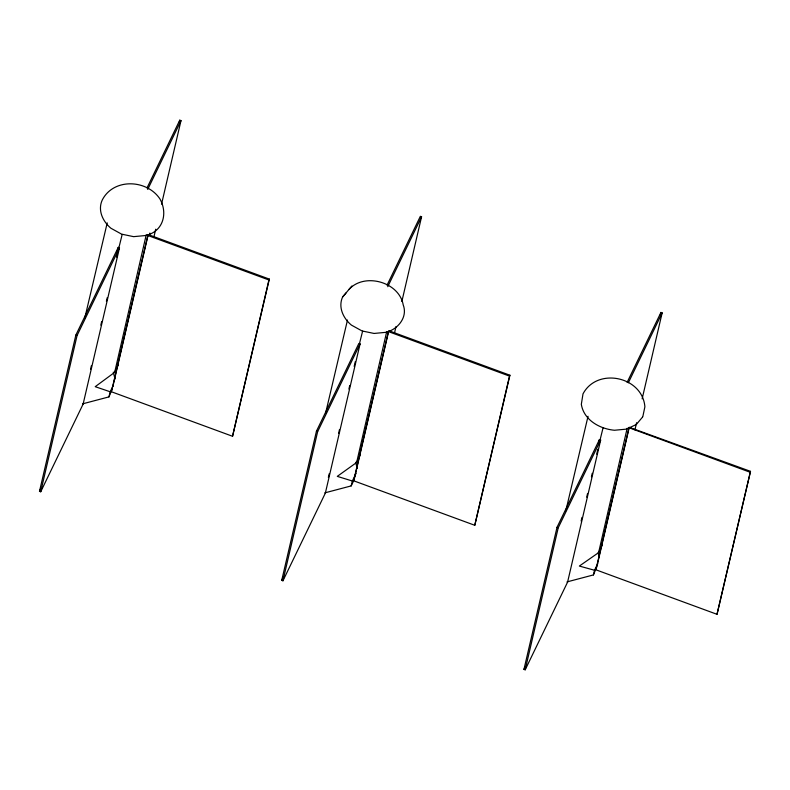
<?xml version="1.0" encoding="UTF-8"?>
<svg xmlns="http://www.w3.org/2000/svg" width="790" height="790" viewBox="0 0 790 790"><rect width="100%" height="100%" fill="white"/><g stroke="black" fill="none" stroke-linecap="round" stroke-linejoin="round"><path stroke-width="1.19" d="M627.181 428.229L598.603 552.625L579.356 566.055L594.544 570.262L597.724 563.675M386.656 331.889L356.636 462.486L337.281 476.37L352.36 481.011L356.073 473.338M146.249 234.768L114.659 372.357L95.205 386.685L110.185 391.771L113.365 385.194M346.03 292.932L342.593 297.02C337.932 307.3 343.324 318.37 351.372 325.075L362.008 330.941L374.045 333.449L385.806 332.343M39.5 491.331L75.87 335.039L118.273 247.349L119.488 247.793L83.118 404.095L40.715 491.775L39.5 491.331L40.576 489.109M40.715 491.775L77.084 335.483L119.488 247.793M84.678 318.508L107.223 222.889M117.167 252.129L118.273 247.349M90.564 369.276L91.393 365.691M100.834 325.125L101.673 321.55M106.393 301.267L107.223 297.682M116.663 257.125L117.493 253.541M118.046 251.151L122.174 234.433M147.799 235.469L111.43 391.761L232.546 436.278L269.341 279.097L148.224 234.591L147.799 235.469L268.916 279.976L232.546 436.278M112.407 388.502L108.951 396.896L82.516 403.868L83.118 404.095M112.96 386.113L147.947 235.785M149.31 235.45L149.873 233.05M179.221 122.569L179.774 120.189L180.989 120.633L161.555 204.146M153.783 237.553L155.729 229.199M281.734 580.354L316.454 431.162L358.858 343.472L360.072 343.917L325.352 493.118L282.948 580.798L281.734 580.354L283.343 577.026M282.948 580.798L317.659 431.607L360.072 343.917M325.539 413.437L347.481 320.049M328.354 477.377L329.193 473.793M338.634 433.216L339.463 429.632M348.904 389.055L349.743 385.471M354.187 366.372L355.293 361.603M388.384 331.593L353.663 480.784L474.78 525.291L509.915 375.22L388.808 330.714L388.384 331.593L509.501 376.099L474.78 525.291M388.246 333.103L354.088 479.905L351.185 485.909L324.739 492.891M394.625 332.531L396.017 326.556M401.853 301.494L421.574 216.756L420.359 216.312L387.08 285.121M523.968 669.367L557.029 527.286L599.432 439.596L600.647 440.05L567.585 582.131L525.182 669.811L523.968 669.367L525.044 667.155M525.182 669.811L558.244 527.73L600.647 440.05M565.837 510.755L588.037 416.281M598.879 441.985L599.432 439.596M581.144 521.015L581.983 517.43M586.703 497.137L587.543 493.553M591.433 476.834L592.263 473.259M596.707 454.151L597.823 449.372M599.205 443.407L603.027 427.973M596.875 566.539L593.418 574.932L568.129 581.608M597.428 564.149L629.107 428.032M660.381 314.815L660.944 312.435L662.148 312.88L642.142 398.841M634.923 429.888L636.592 422.729M750.075 472.223L628.958 427.716L595.897 569.797L717.014 614.314L750.5 471.344L629.176 427.272M750.5 471.344L717.014 614.314M108.951 396.896L110.185 391.771M351.185 485.909L352.36 481.011M593.418 574.932L594.544 570.262M359.46 343.699L362.62 331.109M642.784 416.804L644.887 406.82C642.527 376.425 597.21 366.896 583 393.894L581.331 404.322C583.83 420.053 599.738 428.901 614.462 430.254L626.46 429.128L636.286 424.516L642.527 417.11M147.039 187.892L179.774 120.189M147.71 189.442L180.989 120.633M114.659 372.357L117.996 365.464M268.916 279.976L269.341 279.097M387.752 286.681L421.574 216.756M356.636 462.486L359.964 455.593M509.501 376.099L509.915 375.22M627.122 382.36L660.944 312.435M628.336 382.804L662.148 312.88M598.603 552.625L602.454 544.665M348.913 289.525C364.239 272.303 399.167 281.813 403.206 304.881C408.005 317.274 397.745 329.41 386.034 332.313M342.593 297.02L351.866 286.01M145.617 235.509C163.175 231.648 168.013 213.468 159.995 199.031C146.999 179.251 113.375 177.859 102.196 200.147C97.526 210.436 102.868 221.546 110.946 228.261L121.591 234.136L133.619 236.654L145.38 235.548M75.87 335.039L77.084 335.483M316.454 431.162L317.659 431.607M557.029 527.286L558.244 527.73M566.973 581.914L567.585 582.131M598.099 552.862L599.363 557.533M355.638 462.298L357.199 468.253M113.286 372.12L115.034 379.032"/></g></svg>
